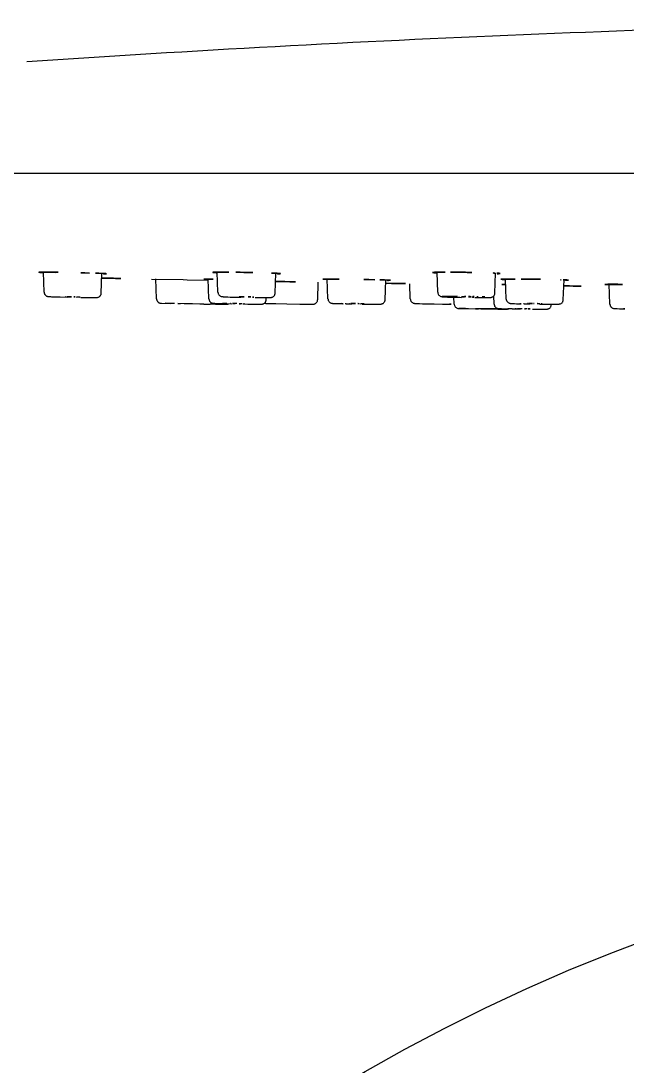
# Model space of a CAD drawing. Extents: x 16296660632 to 16296676033, y -37409619871 to -37409617369.
# Drawn here: x 16296675478.5 to 16296675518.9, y -37409617539.1 to -37409617469.5 of the extents above; entities that cross this region are included whole.
import ezdxf

# ---------------------------------------------------------------- set-up
doc = ezdxf.new("R2010")
doc.units = 0
doc.header["$LTSCALE"] = 10
doc.header["$MEASUREMENT"] = 0
doc.layers.get('0').update_dxf_attribs({"linetype": 'CONTINUOUS'})

msp = doc.modelspace()

# ---------------------------------------------------------------- linework, layer by layer
at = {"color": 7, "linetype": 'Continuous'}
for p, q in [((16296675677.86886, -37409617479.627632), (16296675449.416691, -37409617479.627632)), ((16296675480.003799, -37409617487.539703), (16296675479.95715, -37409617486.203796)), ((16296675483.81706, -37409617487.608467), (16296675483.8631, -37409617486.290062)), ((16296675487.162109, -37409617486.664932), (16296675489.27276, -37409617486.70359)), ((16296675487.506821, -37409617487.989159), (16296675487.46022, -37409617486.654533)), ((16296675489.27276, -37409617486.70359), (16296675489.555969, -37409617486.709137)), ((16296675489.555969, -37409617486.709137), (16296675490.957319, -37409617486.737396)), ((16296675491.000271, -37409617487.990288), (16296675490.953699, -37409617486.656616)), ((16296675491.600821, -37409617487.544662), (16296675491.554239, -37409617486.210716)), ((16296675495.414089, -37409617487.603508), (16296675495.46035, -37409617486.278717)), ((16296675498.93833, -37409617487.99366), (16296675498.8918, -37409617486.661308)), ((16296675502.751591, -37409617488.046707), (16296675502.79756, -37409617486.730293)), ((16296675506.26309, -37409617487.550522), (16296675506.2166, -37409617486.219398)), ((16296675510.076349, -37409617487.597656), (16296675510.12282, -37409617486.266998)), ((16296675510.82221, -37409617487.998894), (16296675510.775749, -37409617486.668404)), ((16296675514.635469, -37409617488.041489), (16296675514.68162, -37409617486.719971)), ((16296675498.251909, -37409617488.048431), (16296675498.293221, -37409617486.86541)), ((16296675504.428379, -37409617487.996147), (16296675504.392759, -37409617486.975929)), ((16296675517.745199, -37409617488.341881), (16296675517.69879, -37409617487.012939)), ((16296675480.295879, -37409617487.831123), (16296675480.308599, -37409617487.832314)), ((16296675480.307529, -37409617487.832191), (16296675480.32132, -37409617487.833344)), ((16296675480.320101, -37409617487.833214), (16296675480.33497, -37409617487.83432)), ((16296675480.33363, -37409617487.834213), (16296675480.34853, -37409617487.835213)), ((16296675480.33497, -37409617487.83432), (16296675480.36487, -37409617487.836227)), ((16296675480.349501, -37409617487.835289), (16296675480.38208, -37409617487.837227)), ((16296675480.38208, -37409617487.837227), (16296675480.42382, -37409617487.839447)), ((16296675480.42382, -37409617487.839447), (16296675480.49873, -37409617487.842949)), ((16296675480.49873, -37409617487.842949), (16296675480.590469, -37409617487.846741)), ((16296675480.590469, -37409617487.846741), (16296675480.763889, -37409617487.853043)), ((16296675480.763889, -37409617487.853043), (16296675481.082701, -37409617487.863007)), ((16296675481.082701, -37409617487.863007), (16296675481.57357, -37409617487.876007)), ((16296675481.416969, -37409617487.852707), (16296675481.41453, -37409617487.853287)), ((16296675482.23267, -37409617487.866249), (16296675482.197559, -37409617487.86515)), ((16296675482.364639, -37409617487.8713), (16296675482.23267, -37409617487.866249)), ((16296675482.40481, -37409617487.87532), (16296675482.40731, -37409617487.874741)), ((16296675482.46464, -37409617487.894417), (16296675482.64501, -37409617487.897324)), ((16296675482.64501, -37409617487.897324), (16296675482.959721, -37409617487.901466)), ((16296675482.959721, -37409617487.901466), (16296675483.1681, -37409617487.903229)), ((16296675483.1681, -37409617487.903229), (16296675483.29891, -37409617487.903641)), ((16296675483.29891, -37409617487.903641), (16296675483.376841, -37409617487.903427)), ((16296675483.376841, -37409617487.903427), (16296675483.41971, -37409617487.903053)), ((16296675483.41971, -37409617487.903053), (16296675483.45586, -37409617487.902489)), ((16296675492.03714, -37409617487.84758), (16296675492.093531, -37409617487.850456)), ((16296675492.093531, -37409617487.850456), (16296675492.158951, -37409617487.853462)), ((16296675492.158951, -37409617487.853462), (16296675492.266251, -37409617487.857841)), ((16296675492.266251, -37409617487.857841), (16296675492.420469, -37409617487.863373)), ((16296675492.420469, -37409617487.863373), (16296675492.722521, -37409617487.872551)), ((16296675492.722521, -37409617487.872551), (16296675493.13011, -37409617487.882736)), ((16296675493.01136, -37409617487.854767), (16296675493.02228, -37409617487.856743)), ((16296675494.00437, -37409617487.873268), (16296675493.993601, -37409617487.8713)), ((16296675494.08633, -37409617487.899353), (16296675494.226471, -37409617487.900917)), ((16296675494.226471, -37409617487.900917), (16296675494.479771, -37409617487.902977)), ((16296675494.479771, -37409617487.902977), (16296675494.69162, -37409617487.903671)), ((16296675494.69162, -37409617487.903671), (16296675494.82184, -37409617487.903358)), ((16296675494.81353, -37409617488.050079), (16296675494.818661, -37409617487.903374)), ((16296675494.82184, -37409617487.903358), (16296675494.89522, -37409617487.902802)), ((16296675494.89522, -37409617487.902802), (16296675494.9582, -37409617487.901993)), ((16296675494.9582, -37409617487.901993), (16296675495.01129, -37409617487.90094)), ((16296675495.40976, -37409617487.64418), (16296675495.4139, -37409617487.60392)), ((16296675506.768681, -37409617487.859283), (16296675506.8367, -37409617487.862442)), ((16296675506.8367, -37409617487.862442), (16296675506.911501, -37409617487.865547)), ((16296675506.911501, -37409617487.865547), (16296675507.0285, -37409617487.869873)), ((16296675507.0285, -37409617487.869873), (16296675507.254709, -37409617487.876953)), ((16296675507.254709, -37409617487.876953), (16296675507.49869, -37409617487.883293)), ((16296675507.36035, -37409617488.337807), (16296675507.34339, -37409617487.852074)), ((16296675507.49869, -37409617487.883293), (16296675507.83827, -37409617487.890518)), ((16296675508.7372, -37409617487.902237), (16296675509.079439, -37409617487.903671)), ((16296675509.079439, -37409617487.903671), (16296675509.254499, -37409617487.903427)), ((16296675509.254499, -37409617487.903427), (16296675509.404301, -37409617487.902443)), ((16296675509.404301, -37409617487.902443), (16296675509.490061, -37409617487.901421)), ((16296675509.490061, -37409617487.901421), (16296675509.56473, -37409617487.900131)), ((16296675509.56473, -37409617487.900131), (16296675509.62867, -37409617487.898613)), ((16296675510.021681, -37409617488.338654), (16296675510.00231, -37409617487.783928)), ((16296675487.80341, -37409617488.278313), (16296675487.80928, -37409617488.278503)), ((16296675487.80928, -37409617488.278503), (16296675487.834749, -37409617488.279198)), ((16296675487.834749, -37409617488.279198), (16296675488.41337, -37409617488.291687)), ((16296675488.4132, -37409617488.291687), (16296675488.090509, -37409617488.284943)), ((16296675488.65572, -37409617488.296654), (16296675488.4132, -37409617488.291687)), ((16296675488.707279, -37409617488.297691), (16296675488.65572, -37409617488.296654)), ((16296675488.922729, -37409617488.300346), (16296675488.917431, -37409617488.300339)), ((16296675488.917431, -37409617488.300339), (16296675489.097651, -37409617488.304337)), ((16296675489.344179, -37409617488.308113), (16296675488.922729, -37409617488.300346)), ((16296675489.47126, -37409617488.3106), (16296675489.344179, -37409617488.308113)), ((16296675489.706091, -37409617488.315323), (16296675489.47126, -37409617488.3106)), ((16296675490.653919, -37409617488.335358), (16296675489.552999, -37409617488.314484)), ((16296675489.730619, -37409617488.315819), (16296675489.706091, -37409617488.315323)), ((16296675489.817129, -37409617488.317627), (16296675489.730619, -37409617488.315819)), ((16296675489.910419, -37409617488.319817), (16296675489.817129, -37409617488.317627)), ((16296675489.90506, -37409617488.319809), (16296675489.910419, -37409617488.319817)), ((16296675490.401899, -37409617488.327599), (16296675491.01413, -37409617488.341171)), ((16296675490.931549, -37409617488.340179), (16296675490.99884, -37409617488.341141)), ((16296675490.99884, -37409617488.341141), (16296675491.010429, -37409617488.34124)), ((16296675491.010429, -37409617488.34124), (16296675491.01659, -37409617488.341263)), ((16296675491.11529, -37409617488.325592), (16296675491.28475, -37409617488.328613)), ((16296675491.28475, -37409617488.328613), (16296675491.435381, -37409617488.331207)), ((16296675491.34889, -37409617488.283211), (16296675491.37904, -37409617488.284363)), ((16296675491.37904, -37409617488.284363), (16296675491.436359, -37409617488.286293)), ((16296675491.435381, -37409617488.331207), (16296675491.53071, -37409617488.332809)), ((16296675491.436359, -37409617488.286293), (16296675491.565611, -37409617488.290108)), ((16296675491.53071, -37409617488.332809), (16296675491.576719, -37409617488.333557)), ((16296675491.565611, -37409617488.290108), (16296675491.90732, -37409617488.298737)), ((16296675491.577061, -37409617488.333572), (16296675491.733509, -37409617488.336067)), ((16296675491.733509, -37409617488.336067), (16296675492.05735, -37409617488.340538)), ((16296675492.151661, -37409617488.304268), (16296675491.90823, -37409617488.298752)), ((16296675492.05735, -37409617488.340538), (16296675492.132931, -37409617488.341187)), ((16296675492.132931, -37409617488.341187), (16296675492.163271, -37409617488.341278)), ((16296675492.2034, -37409617488.305389), (16296675492.151661, -37409617488.304268)), ((16296675492.163271, -37409617488.341278), (16296675492.178631, -37409617488.341209)), ((16296675492.202669, -37409617488.305382), (16296675492.51512, -37409617488.311897)), ((16296675492.41238, -37409617488.300591), (16296675492.410851, -37409617488.300797)), ((16296675492.868429, -37409617488.306343), (16296675492.753929, -37409617488.304337)), ((16296675493.19932, -37409617488.313103), (16296675493.09741, -37409617488.310837)), ((16296675493.28557, -37409617488.326317), (16296675493.59346, -37409617488.331413)), ((16296675493.402309, -37409617488.319572), (16296675493.40387, -37409617488.319366)), ((16296675493.59346, -37409617488.331413), (16296675494.04286, -37409617488.33786)), ((16296675494.04286, -37409617488.33786), (16296675494.316401, -37409617488.340752)), ((16296675494.316401, -37409617488.340752), (16296675494.40728, -37409617488.341248)), ((16296675494.40728, -37409617488.341248), (16296675494.456539, -37409617488.34124)), ((16296675494.456539, -37409617488.34124), (16296675494.48147, -37409617488.341057)), ((16296675494.798071, -37409617488.286118), (16296675494.83621, -37409617488.287712)), ((16296675494.83621, -37409617488.287712), (16296675494.90905, -37409617488.290359)), ((16296675494.90905, -37409617488.290359), (16296675495.07482, -37409617488.295448)), ((16296675495.07482, -37409617488.295448), (16296675495.45595, -37409617488.305153)), ((16296675495.45595, -37409617488.305153), (16296675496.198771, -37409617488.320534)), ((16296675496.198771, -37409617488.320534), (16296675497.05331, -37409617488.334396)), ((16296675497.052151, -37409617488.334373), (16296675497.15226, -37409617488.335701)), ((16296675497.15226, -37409617488.335701), (16296675497.341631, -37409617488.337982)), ((16296675497.343121, -37409617488.338013), (16296675497.64817, -37409617488.340736)), ((16296675497.64817, -37409617488.340736), (16296675497.789579, -37409617488.341293)), ((16296675497.789579, -37409617488.341293), (16296675497.853041, -37409617488.341179)), ((16296675497.853041, -37409617488.341179), (16296675497.886841, -37409617488.340927)), ((16296675497.886841, -37409617488.340927), (16296675497.91453, -37409617488.340553)), ((16296675499.33024, -37409617488.290512), (16296675499.37207, -37409617488.292259)), ((16296675499.37207, -37409617488.292259), (16296675499.448311, -37409617488.295059)), ((16296675499.448311, -37409617488.295059), (16296675499.575199, -37409617488.299118)), ((16296675499.575199, -37409617488.299118), (16296675499.847321, -37409617488.306503)), ((16296675500.14502, -37409617488.313377), (16296675500.09317, -37409617488.312241)), ((16296675500.143641, -37409617488.313362), (16296675500.52107, -37409617488.320953)), ((16296675500.353609, -37409617488.301193), (16296675500.34901, -37409617488.301842)), ((16296675500.34901, -37409617488.301842), (16296675500.35261, -37409617488.302528)), ((16296675500.35261, -37409617488.302528), (16296675500.383829, -37409617488.304337)), ((16296675501.174829, -37409617488.311638), (16296675501.138611, -37409617488.31073)), ((16296675501.30711, -37409617488.315819), (16296675501.174829, -37409617488.311638)), ((16296675501.338181, -37409617488.317642), (16296675501.30711, -37409617488.315819)), ((16296675501.337061, -37409617488.31897), (16296675501.341721, -37409617488.318321)), ((16296675501.341721, -37409617488.318321), (16296675501.338181, -37409617488.317642)), ((16296675501.78627, -37409617488.339043), (16296675502.074341, -37409617488.341003)), ((16296675502.074341, -37409617488.341003), (16296675502.22105, -37409617488.341293)), ((16296675502.22105, -37409617488.341293), (16296675502.30699, -37409617488.341003)), ((16296675502.30699, -37409617488.341003), (16296675502.353161, -37409617488.340584)), ((16296675502.353161, -37409617488.340584), (16296675502.39101, -37409617488.339996)), ((16296675504.825411, -37409617488.294083), (16296675504.868839, -37409617488.295998)), ((16296675504.868839, -37409617488.295998), (16296675504.94758, -37409617488.299026)), ((16296675504.94758, -37409617488.299026), (16296675505.042419, -37409617488.302223)), ((16296675505.042419, -37409617488.302223), (16296675505.23699, -37409617488.307854)), ((16296675505.23699, -37409617488.307854), (16296675505.530781, -37409617488.31501)), ((16296675505.530781, -37409617488.31501), (16296675506.018801, -37409617488.324699)), ((16296675506.018801, -37409617488.324699), (16296675506.584961, -37409617488.333397)), ((16296675506.584961, -37409617488.333397), (16296675507.04517, -37409617488.338539)), ((16296675507.682831, -37409617488.627296), (16296675507.655991, -37409617488.626907)), ((16296675507.68265, -37409617488.627289), (16296675508.31768, -37409617488.636421)), ((16296675507.765011, -37409617488.628479), (16296675507.682831, -37409617488.627296)), ((16296675507.893391, -37409617488.630318), (16296675507.765011, -37409617488.628479)), ((16296675508.31768, -37409617488.636421), (16296675509.13195, -37409617488.648117)), ((16296675508.770809, -37409617488.643242), (16296675508.79413, -37409617488.643578)), ((16296675508.78068, -37409617488.643379), (16296675508.770809, -37409617488.643242)), ((16296675508.79355, -37409617488.64357), (16296675508.78068, -37409617488.643379)), ((16296675508.81978, -37409617488.643944), (16296675508.79355, -37409617488.64357)), ((16296675508.79413, -37409617488.643578), (16296675508.819599, -37409617488.643944)), ((16296675508.819599, -37409617488.643944), (16296675508.89006, -37409617488.644943)), ((16296675508.97616, -37409617488.646187), (16296675508.81978, -37409617488.643944)), ((16296675508.89006, -37409617488.644943), (16296675508.975639, -37409617488.646156)), ((16296675509.14135, -37409617488.648567), (16296675508.97616, -37409617488.646187)), ((16296675509.13195, -37409617488.648117), (16296675509.42263, -37409617488.652298)), ((16296675509.249371, -37409617488.650124), (16296675509.14135, -37409617488.648567)), ((16296675509.367241, -37409617488.65181), (16296675509.249371, -37409617488.650124)), ((16296675509.466471, -37409617488.653236), (16296675509.367241, -37409617488.65181)), ((16296675509.42263, -37409617488.652298), (16296675509.70191, -37409617488.656311)), ((16296675509.559311, -37409617488.654572), (16296675509.466471, -37409617488.653236)), ((16296675509.54697, -37409617488.654404), (16296675509.74942, -37409617488.657303)), ((16296675509.655701, -37409617488.655968), (16296675509.559311, -37409617488.654587)), ((16296675509.72353, -37409617488.656929), (16296675509.655701, -37409617488.655968)), ((16296675509.70191, -37409617488.656311), (16296675509.765051, -37409617488.657219)), ((16296675509.7493, -37409617488.657303), (16296675509.72353, -37409617488.656929)), ((16296675509.763821, -37409617488.657509), (16296675509.7493, -37409617488.657303)), ((16296675509.74942, -37409617488.657303), (16296675509.76053, -37409617488.657463)), ((16296675509.76053, -37409617488.657463), (16296675509.763821, -37409617488.657509)), ((16296675509.765051, -37409617488.657219), (16296675509.97522, -37409617488.66024)), ((16296675509.97522, -37409617488.66024), (16296675510.0261, -37409617488.660973)), ((16296675510.0261, -37409617488.660973), (16296675510.26549, -37409617488.664413)), ((16296675510.26549, -37409617488.664413), (16296675510.842739, -37409617488.672707)), ((16296675510.357269, -37409617488.630211), (16296675510.395901, -37409617488.63134)), ((16296675510.395901, -37409617488.63134), (16296675510.51185, -37409617488.634109)), ((16296675510.51185, -37409617488.634109), (16296675510.92285, -37409617488.641899)), ((16296675510.62425, -37409617488.669571), (16296675510.57189, -37409617488.668823)), ((16296675510.761881, -37409617488.671547), (16296675510.62425, -37409617488.669571)), ((16296675510.84326, -37409617488.672707), (16296675510.761881, -37409617488.671547)), ((16296675510.842739, -37409617488.672707), (16296675510.86931, -37409617488.673088)), ((16296675511.163811, -37409617488.645897), (16296675510.923429, -37409617488.641907)), ((16296675511.21493, -37409617488.646713), (16296675511.163811, -37409617488.645897)), ((16296675511.21438, -37409617488.646713), (16296675511.58923, -37409617488.652397)), ((16296675511.241631, -37409617488.298737), (16296675511.294069, -37409617488.301003)), ((16296675511.294069, -37409617488.301003), (16296675511.38905, -37409617488.30455)), ((16296675511.38905, -37409617488.30455), (16296675511.503349, -37409617488.30822)), ((16296675511.43376, -37409617488.643433), (16296675511.432131, -37409617488.643593)), ((16296675511.503349, -37409617488.30822), (16296675511.72978, -37409617488.314377)), ((16296675511.89352, -37409617488.647697), (16296675511.77844, -37409617488.646217)), ((16296675512.0278, -37409617488.321022), (16296675511.97604, -37409617488.319946)), ((16296675512.02586, -37409617488.321007), (16296675512.403641, -37409617488.327911)), ((16296675512.22467, -37409617488.652649), (16296675512.122971, -37409617488.651001)), ((16296675512.232651, -37409617488.303383), (16296675512.236601, -37409617488.304337)), ((16296675512.235571, -37409617488.302689), (16296675512.232731, -37409617488.303413)), ((16296675512.41687, -37409617488.657448), (16296675512.42514, -37409617488.657173)), ((16296675512.586559, -37409617488.665558), (16296675512.949949, -37409617488.66951)), ((16296675512.949949, -37409617488.66951), (16296675513.344549, -37409617488.672768)), ((16296675513.096291, -37409617488.337082), (16296675513.47389, -37409617488.340134)), ((16296675513.22567, -37409617488.316803), (16296675513.22179, -37409617488.315819)), ((16296675513.222691, -37409617488.317482), (16296675513.22559, -37409617488.316757)), ((16296675513.344549, -37409617488.672768), (16296675513.44968, -37409617488.673111)), ((16296675513.44968, -37409617488.673111), (16296675513.492029, -37409617488.673027)), ((16296675513.47389, -37409617488.340134), (16296675513.78829, -37409617488.341248)), ((16296675513.492029, -37409617488.673027), (16296675513.51293, -37409617488.672852)), ((16296675513.78829, -37409617488.341248), (16296675513.989941, -37409617488.340927)), ((16296675513.83494, -37409617488.382347), (16296675513.83638, -37409617488.341263)), ((16296675513.989941, -37409617488.340927), (16296675514.11092, -37409617488.340073)), ((16296675514.11092, -37409617488.340073), (16296675514.177179, -37409617488.339203)), ((16296675514.177179, -37409617488.339203), (16296675514.232269, -37409617488.338127)), ((16296675518.111231, -37409617488.6362), (16296675518.152519, -37409617488.637642)), ((16296675518.152519, -37409617488.637642), (16296675518.232, -37409617488.639977)), ((16296675518.232, -37409617488.639977), (16296675518.371161, -37409617488.643402)), ((16296675518.371161, -37409617488.643402), (16296675518.647039, -37409617488.648987))]:
    msp.add_line(p, q, dxfattribs=at)
for points in [[(16296675480.003941, -37409617487.539284), (16296675480.006491, -37409617487.56916), (16296675480.011869, -37409617487.598091), (16296675480.020269, -37409617487.627052), (16296675480.03194, -37409617487.655792), (16296675480.047001, -37409617487.683929), (16296675480.06543, -37409617487.711037), (16296675480.087219, -37409617487.736588), (16296675480.112459, -37409617487.760048), (16296675480.140711, -37409617487.780777), (16296675480.172529, -37409617487.798843), (16296675480.203979, -37409617487.812149), (16296675480.231831, -37409617487.820633), (16296675480.25515, -37409617487.825684), (16296675480.271179, -37409617487.828239), (16296675480.28393, -37409617487.829857), (16296675480.296841, -37409617487.831261)], [(16296675480.004009, -37409617487.53936), (16296675480.00437, -37409617487.546967), (16296675480.007589, -37409617487.576218), (16296675480.0138, -37409617487.605667), (16296675480.02317, -37409617487.635033), (16296675480.03594, -37409617487.664001), (16296675480.052179, -37409617487.69223), (16296675480.07188, -37409617487.719269), (16296675480.09515, -37409617487.744621), (16296675480.122339, -37409617487.767937), (16296675480.152399, -37409617487.788063), (16296675480.185659, -37409617487.804993), (16296675480.21703, -37409617487.816544), (16296675480.241159, -37409617487.822922), (16296675480.26022, -37409617487.82663), (16296675480.273991, -37409617487.828682), (16296675480.285311, -37409617487.830063)], [(16296675483.45586, -37409617487.902489), (16296675483.471649, -37409617487.902138), (16296675483.486111, -37409617487.901733), (16296675483.49931, -37409617487.901253), (16296675483.511841, -37409617487.900658), (16296675483.523689, -37409617487.899933), (16296675483.53717, -37409617487.898819), (16296675483.554541, -37409617487.896767), (16296675483.576759, -37409617487.892891), (16296675483.60737, -37409617487.884819), (16296675483.64135, -37409617487.87162), (16296675483.673981, -37409617487.854156), (16296675483.70491, -37409617487.83239), (16296675483.73238, -37409617487.807373), (16296675483.756229, -37409617487.779442), (16296675483.776211, -37409617487.749443), (16296675483.79217, -37409617487.718071), (16296675483.803961, -37409617487.686081), (16296675483.81188, -37409617487.65377), (16296675483.81616, -37409617487.621452), (16296675483.81687, -37409617487.608833)], [(16296675487.50824, -37409617487.988632), (16296675487.511391, -37409617488.022774), (16296675487.51837, -37409617488.056236), (16296675487.52882, -37409617488.087997), (16296675487.5425, -37409617488.117813), (16296675487.558809, -37409617488.145149), (16296675487.577009, -37409617488.169617), (16296675487.596821, -37409617488.191353), (16296675487.618071, -37409617488.210442), (16296675487.6404, -37409617488.226997), (16296675487.663679, -37409617488.241203), (16296675487.68733, -37409617488.252907), (16296675487.711201, -37409617488.262207), (16296675487.73414, -37409617488.268997), (16296675487.75598, -37409617488.273666), (16296675487.77404, -37409617488.276291), (16296675487.78504, -37409617488.277351), (16296675487.79191, -37409617488.277809), (16296675487.79586, -37409617488.278023), (16296675487.798241, -37409617488.278122), (16296675487.80341, -37409617488.278313)], [(16296675491.001711, -37409617487.990128), (16296675491.00222, -37409617488.000137), (16296675491.005341, -37409617488.027367), (16296675491.010969, -37409617488.054466), (16296675491.019211, -37409617488.081337), (16296675491.030319, -37409617488.10804), (16296675491.04434, -37409617488.134163), (16296675491.06115, -37409617488.159248), (16296675491.08099, -37409617488.183212), (16296675491.10417, -37409617488.205772), (16296675491.130699, -37409617488.226372), (16296675491.161381, -37409617488.245033), (16296675491.193159, -37409617488.259598), (16296675491.224291, -37409617488.269753), (16296675491.25078, -37409617488.275589), (16296675491.26734, -37409617488.278053), (16296675491.27894, -37409617488.279297), (16296675491.288179, -37409617488.280083), (16296675491.29623, -37409617488.28064), (16296675491.30492, -37409617488.281174), (16296675491.314211, -37409617488.281662), (16296675491.324551, -37409617488.282173), (16296675491.34889, -37409617488.283211)], [(16296675491.60096, -37409617487.544197), (16296675491.60166, -37409617487.556671), (16296675491.60581, -37409617487.588387), (16296675491.613529, -37409617487.620331), (16296675491.625071, -37409617487.652077), (16296675491.64072, -37409617487.683296), (16296675491.660419, -37409617487.713333), (16296675491.684139, -37409617487.741493), (16296675491.71174, -37409617487.76693), (16296675491.743679, -37409617487.789612), (16296675491.776711, -37409617487.807381), (16296675491.80835, -37409617487.819893), (16296675491.83613, -37409617487.827751), (16296675491.8564, -37409617487.831947), (16296675491.87294, -37409617487.834587), (16296675491.887621, -37409617487.836502), (16296675491.901581, -37409617487.838043), (16296675491.916389, -37409617487.839447), (16296675491.932171, -37409617487.840797), (16296675491.94949, -37409617487.842133), (16296675491.96847, -37409617487.84346), (16296675491.98934, -37409617487.84481), (16296675492.03714, -37409617487.84758)], [(16296675494.48147, -37409617488.341057), (16296675494.492029, -37409617488.340919), (16296675494.50148, -37409617488.340736), (16296675494.51063, -37409617488.340477), (16296675494.519421, -37409617488.340134), (16296675494.530951, -37409617488.339417), (16296675494.549049, -37409617488.33757), (16296675494.572941, -37409617488.333527), (16296675494.60458, -37409617488.325073), (16296675494.638439, -37409617488.311623), (16296675494.668631, -37409617488.295303), (16296675494.696289, -37409617488.276123), (16296675494.720751, -37409617488.254799), (16296675494.742149, -37409617488.231567), (16296675494.76063, -37409617488.206787), (16296675494.77622, -37409617488.180847), (16296675494.788919, -37409617488.154007), (16296675494.798691, -37409617488.126572), (16296675494.805639, -37409617488.098808), (16296675494.8099, -37409617488.070992), (16296675494.811371, -37409617488.050163)], [(16296675495.01129, -37409617487.90094), (16296675495.03434, -37409617487.90033), (16296675495.055309, -37409617487.899643), (16296675495.07431, -37409617487.898888), (16296675495.091789, -37409617487.898033), (16296675495.107771, -37409617487.897034), (16296675495.12385, -37409617487.895752), (16296675495.140631, -37409617487.893951), (16296675495.161909, -37409617487.890747), (16296675495.193911, -37409617487.883377), (16296675495.231421, -37409617487.870033), (16296675495.271151, -37409617487.849312), (16296675495.309151, -37409617487.821632), (16296675495.340521, -37409617487.790413), (16296675495.366301, -37409617487.75592), (16296675495.38641, -37409617487.719421), (16296675495.400789, -37409617487.681877), (16296675495.40976, -37409617487.64418)], [(16296675497.91453, -37409617488.340553), (16296675497.92639, -37409617488.340286), (16296675497.93737, -37409617488.339989), (16296675497.94751, -37409617488.339607), (16296675497.95812, -37409617488.339073), (16296675497.9697, -37409617488.338257), (16296675497.98542, -37409617488.336601), (16296675498.010611, -37409617488.332382), (16296675498.04077, -37409617488.324463), (16296675498.072901, -37409617488.312088), (16296675498.105089, -37409617488.295128), (16296675498.13402, -37409617488.275269), (16296675498.160151, -37409617488.252449), (16296675498.183109, -37409617488.227074), (16296675498.202749, -37409617488.199738), (16296675498.21896, -37409617488.171066), (16296675498.23164, -37409617488.141548), (16296675498.240829, -37409617488.111641), (16296675498.24679, -37409617488.081596), (16296675498.249649, -37409617488.05172), (16296675498.249769, -37409617488.048729)], [(16296675498.93977, -37409617487.9935), (16296675498.94125, -37409617488.014603), (16296675498.945471, -37409617488.042267), (16296675498.95241, -37409617488.070007), (16296675498.962219, -37409617488.09758), (16296675498.9751, -37409617488.124741), (16296675498.991051, -37409617488.151154), (16296675499.010111, -37409617488.176468), (16296675499.032351, -37409617488.200211), (16296675499.057819, -37409617488.221909), (16296675499.087061, -37409617488.241577), (16296675499.11771, -37409617488.257477), (16296675499.148661, -37409617488.269333), (16296675499.17601, -37409617488.276741), (16296675499.19488, -37409617488.28038), (16296675499.209299, -37409617488.282471), (16296675499.22131, -37409617488.283829), (16296675499.23205, -37409617488.284843), (16296675499.24292, -37409617488.285713), (16296675499.25421, -37409617488.286507), (16296675499.266621, -37409617488.287277), (16296675499.28023, -37409617488.288071), (16296675499.295309, -37409617488.288857), (16296675499.33024, -37409617488.290512)], [(16296675502.515551, -37409617488.329407), (16296675502.547279, -37409617488.320297), (16296675502.581631, -37409617488.305893), (16296675502.61331, -37409617488.287827), (16296675502.642799, -37409617488.265984), (16296675502.66902, -37409617488.240997), (16296675502.69173, -37409617488.213402), (16296675502.71072, -37409617488.183952), (16296675502.72588, -37409617488.153267), (16296675502.73711, -37409617488.121979), (16296675502.744671, -37409617488.090347), (16296675502.74876, -37409617488.058693), (16296675502.74942, -37409617488.046783)], [(16296675504.429779, -37409617487.995796), (16296675504.43224, -37409617488.024971), (16296675504.43751, -37409617488.05381), (16296675504.44578, -37409617488.08268), (16296675504.457291, -37409617488.111343), (16296675504.47217, -37409617488.13942), (16296675504.4904, -37409617488.166489), (16296675504.511959, -37409617488.192032), (16296675504.53694, -37409617488.215523), (16296675504.564939, -37409617488.236313), (16296675504.5965, -37409617488.254494), (16296675504.62789, -37409617488.268021), (16296675504.656151, -37409617488.276787), (16296675504.679991, -37409617488.282043), (16296675504.696449, -37409617488.284683), (16296675504.709499, -37409617488.286308), (16296675504.72146, -37409617488.287537), (16296675504.73296, -37409617488.288551), (16296675504.745291, -37409617488.289513), (16296675504.75848, -37409617488.290413), (16296675504.77298, -37409617488.291313), (16296675504.78887, -37409617488.292221), (16296675504.825411, -37409617488.294083)], [(16296675506.26322, -37409617487.550461), (16296675506.265829, -37409617487.580688), (16296675506.27231, -37409617487.613953), (16296675506.282789, -37409617487.647118), (16296675506.297489, -37409617487.679604), (16296675506.3165, -37409617487.710968), (16296675506.3396, -37409617487.740402), (16296675506.366871, -37409617487.767288), (16296675506.39732, -37409617487.790443), (16296675506.430929, -37409617487.809937), (16296675506.463301, -37409617487.82386), (16296675506.489901, -37409617487.832237), (16296675506.51226, -37409617487.837486), (16296675506.53005, -37409617487.840729), (16296675506.545771, -37409617487.84304), (16296675506.56142, -37409617487.844978), (16296675506.57745, -37409617487.84668), (16296675506.594801, -37409617487.848297), (16296675506.613621, -37409617487.849876), (16296675506.634319, -37409617487.851433), (16296675506.656969, -37409617487.852989), (16296675506.68173, -37409617487.854553), (16296675506.708599, -37409617487.856117), (16296675506.768681, -37409617487.859283)], [(16296675509.62867, -37409617487.898613), (16296675509.656799, -37409617487.897758), (16296675509.68248, -37409617487.896858), (16296675509.70591, -37409617487.895882), (16296675509.72719, -37409617487.894836), (16296675509.746759, -37409617487.893692), (16296675509.764771, -37409617487.892403), (16296675509.78232, -37409617487.890846), (16296675509.799749, -37409617487.888878), (16296675509.820299, -37409617487.885757), (16296675509.84844, -37409617487.879631), (16296675509.882231, -37409617487.868752)], [(16296675509.882231, -37409617487.868752), (16296675509.92223, -37409617487.849876), (16296675509.962061, -37409617487.823242), (16296675509.99531, -37409617487.792648), (16296675510.02301, -37409617487.758163), (16296675510.044809, -37409617487.721329), (16296675510.06068, -37409617487.683189), (16296675510.070829, -37409617487.644699), (16296675510.07576, -37409617487.606529), (16296675510.0762, -37409617487.597717)], [(16296675510.823641, -37409617487.998573), (16296675510.8246, -37409617488.014381), (16296675510.828951, -37409617488.045319), (16296675510.83662, -37409617488.076187), (16296675510.847799, -37409617488.106697), (16296675510.862749, -37409617488.136673), (16296675510.881411, -37409617488.165497), (16296675510.903681, -37409617488.192589), (16296675510.92963, -37409617488.217392), (16296675510.95985, -37409617488.239861), (16296675510.991899, -37409617488.258133), (16296675511.024469, -37409617488.271896), (16296675511.053671, -37409617488.280663), (16296675511.074699, -37409617488.285187), (16296675511.0914, -37409617488.287903), (16296675511.105499, -37409617488.289688), (16296675511.11845, -37409617488.291054), (16296675511.13183, -37409617488.292236), (16296675511.145929, -37409617488.293327), (16296675511.161501, -37409617488.294411), (16296675511.17864, -37409617488.295471), (16296675511.197639, -37409617488.296547), (16296675511.241631, -37409617488.298737)], [(16296675514.573549, -37409617488.211212), (16296675514.59506, -37409617488.178146), (16296675514.61167, -37409617488.143646), (16296675514.623409, -37409617488.108307), (16296675514.6306, -37409617488.072647), (16296675514.633301, -37409617488.041733)], [(16296675490.653061, -37409617488.335327), (16296675490.65657, -37409617488.335403), (16296675490.931549, -37409617488.340179)], [(16296675491.01659, -37409617488.341263), (16296675491.020571, -37409617488.341217), (16296675491.02664, -37409617488.341103), (16296675491.035971, -37409617488.340683), (16296675491.05109, -37409617488.339394), (16296675491.0693, -37409617488.336823), (16296675491.08824, -37409617488.332932), (16296675491.10829, -37409617488.327393), (16296675491.12907, -37409617488.319969), (16296675491.15011, -37409617488.310593), (16296675491.170851, -37409617488.299362), (16296675491.190981, -37409617488.286346), (16296675491.210039, -37409617488.271782), (16296675491.215481, -37409617488.266876)], [(16296675492.178631, -37409617488.341209), (16296675492.185169, -37409617488.341133), (16296675492.192039, -37409617488.340973)], [(16296675492.192039, -37409617488.340973), (16296675492.19943, -37409617488.340714), (16296675492.21068, -37409617488.340027), (16296675492.230459, -37409617488.337883), (16296675492.25614, -37409617488.333138), (16296675492.286819, -37409617488.324333), (16296675492.319771, -37409617488.310623), (16296675492.32445, -37409617488.307983)], [(16296675494.69375, -37409617488.277878), (16296675494.706751, -37409617488.279861), (16296675494.720039, -37409617488.281342), (16296675494.73156, -37409617488.282341), (16296675494.74242, -37409617488.283127), (16296675494.75433, -37409617488.283882), (16296675494.7673, -37409617488.284607), (16296675494.798071, -37409617488.286118)], [(16296675501.2129, -37409617488.332314), (16296675501.283991, -37409617488.333313), (16296675501.78627, -37409617488.339043)], [(16296675502.39101, -37409617488.339996), (16296675502.407061, -37409617488.339653), (16296675502.421551, -37409617488.339233), (16296675502.43454, -37409617488.338768), (16296675502.446899, -37409617488.338203), (16296675502.458799, -37409617488.337471), (16296675502.4727, -37409617488.336304), (16296675502.491579, -37409617488.333946), (16296675502.515551, -37409617488.329407)], [(16296675507.36175, -37409617488.337387), (16296675507.364281, -37409617488.367203), (16296675507.371481, -37409617488.403503), (16296675507.383511, -37409617488.43969), (16296675507.4007, -37409617488.475082), (16296675507.42308, -37409617488.508957), (16296675507.450609, -37409617488.540352), (16296675507.483379, -37409617488.568321), (16296675507.520889, -37409617488.591942), (16296675507.56284, -37409617488.610313), (16296675507.608931, -37409617488.622307), (16296675507.656269, -37409617488.626907)], [(16296675510.0231, -37409617488.338531), (16296675510.02413, -37409617488.355057), (16296675510.027969, -37409617488.382912), (16296675510.034451, -37409617488.410583), (16296675510.04369, -37409617488.437927), (16296675510.055901, -37409617488.464897), (16296675510.07114, -37409617488.491203), (16296675510.08934, -37409617488.516411), (16296675510.110889, -37409617488.540459), (16296675510.13645, -37409617488.563171), (16296675510.165529, -37409617488.583519), (16296675510.19882, -37409617488.601318), (16296675510.23196, -37409617488.61409), (16296675510.26141, -37409617488.621834), (16296675510.284929, -37409617488.625832), (16296675510.298309, -37409617488.627312), (16296675510.30702, -37409617488.628014), (16296675510.314699, -37409617488.628487), (16296675510.32172, -37409617488.628853), (16296675510.32938, -37409617488.629204), (16296675510.337669, -37409617488.629532), (16296675510.357269, -37409617488.630211)], [(16296675510.867689, -37409617488.673073), (16296675510.915279, -37409617488.66993), (16296675510.96138, -37409617488.659439), (16296675511.001801, -37409617488.643227)], [(16296675513.51293, -37409617488.672852), (16296675513.521709, -37409617488.672722), (16296675513.52948, -37409617488.672562), (16296675513.5375, -37409617488.672333), (16296675513.54619, -37409617488.671928), (16296675513.55868, -37409617488.671028), (16296675513.57992, -37409617488.668381), (16296675513.60647, -37409617488.662933), (16296675513.63619, -37409617488.653763), (16296675513.667459, -37409617488.640167), (16296675513.69751, -37409617488.622833), (16296675513.72604, -37409617488.601646), (16296675513.7521, -37409617488.57692), (16296675513.774929, -37409617488.549271), (16296675513.794041, -37409617488.519691), (16296675513.8092, -37409617488.489052), (16296675513.82025, -37409617488.458443), (16296675513.82769, -37409617488.427971), (16296675513.83186, -37409617488.397919), (16296675513.832809, -37409617488.382408)], [(16296675514.232269, -37409617488.338127), (16296675514.255859, -37409617488.337517), (16296675514.276939, -37409617488.336853), (16296675514.295851, -37409617488.336121), (16296675514.312691, -37409617488.33532), (16296675514.328449, -37409617488.334373), (16296675514.34334, -37409617488.333229), (16296675514.360069, -37409617488.331512), (16296675514.38192, -37409617488.328278)], [(16296675514.38192, -37409617488.328278), (16296675514.40905, -37409617488.322273), (16296675514.44446, -37409617488.310463), (16296675514.482269, -37409617488.292038), (16296675514.51652, -37409617488.269188), (16296675514.54738, -37409617488.241821), (16296675514.573549, -37409617488.211212)], [(16296675517.746611, -37409617488.341812), (16296675517.747841, -37409617488.360367), (16296675517.751699, -37409617488.387352), (16296675517.758129, -37409617488.414459), (16296675517.767309, -37409617488.441498), (16296675517.779421, -37409617488.468208), (16296675517.7945, -37409617488.494278), (16296675517.812559, -37409617488.519348), (16296675517.83358, -37409617488.542961), (16296675517.857691, -37409617488.564697), (16296675517.884991, -37409617488.584343), (16296675517.91461, -37409617488.601028), (16296675517.947321, -37409617488.614777), (16296675517.977739, -37409617488.623711), (16296675518.000641, -37409617488.628281), (16296675518.01849, -37409617488.630707), (16296675518.03104, -37409617488.63195), (16296675518.041559, -37409617488.632767), (16296675518.052839, -37409617488.633507), (16296675518.06489, -37409617488.634171), (16296675518.078529, -37409617488.634842), (16296675518.111231, -37409617488.6362)]]:
    msp.add_lwpolyline(points, dxfattribs=at)
msp.add_circle((16296675563.642771, -37409617647.935753), 125, dxfattribs=at)
for centre, radius, start, end in [((16296675563.638451, -37409618722.493187), 1253.177083, 90.845988793, 93.879332082), ((16296675563.642771, -37409613704.941101), 3782.5, 268.66980006, 268.73243278), ((16296675478.199579, -37409617657.546638), 171.352058, 88.38196225, 88.89541104), ((16296675480.62534, -37409617570.696007), 84.467574, 87.94044054, 88.36327003), ((16296675563.642771, -37409613704.941101), 3782.5, 268.791241606, 268.84140988), ((16296675493.486401, -37409617531.937187), 45.699893, 87.77836697, 88.08227728), ((16296675497.48089, -37409617688.547783), 201.890408, 88.70236787, 89.24275845), ((16296675499.879539, -37409617580.754837), 94.070809, 88.34281744, 88.67613677), ((16296675508.924101, -37409617511.458733), 25.218488, 87.57110849, 87.73605549), ((16296675513.09973, -37409617531.060532), 44.369621, 88.21227399, 88.35735866), ((16296675513.59012, -37409617515.493942), 28.79531, 87.79030371, 88.22124446), ((16296675563.642771, -37409613704.941101), 3782.5, 268.966893985, 269.019247735), ((16296675563.642771, -37409613704.941101), 3782.5, 269.078157648, 269.130511479), ((16296675508.7271, -37409617665.483353), 178.469896, 89.33914947, 89.56187951), ((16296675563.642771, -37409613704.941101), 3782.5, 269.25816601, 269.304066814), ((16296675481.089451, -37409617525.887161), 38.038213, 88.50275856, 88.88633379), ((16296675481.377199, -37409617514.980743), 27.127997, 88.26705272, 88.50845074), ((16296675493.0236, -37409617513.99176), 26.14057, 88.3147181, 89.30789145), ((16296675507.01799, -37409617565.941254), 78.118606, 89.1777294, 89.38013302), ((16296675507.86334, -37409617508.979019), 21.127314, 88.38403779, 89.50887537), ((16296675507.00296, -37409617567.178627), 79.356073, 88.97902245, 89.17969629), ((16296675507.13117, -37409617560.122803), 72.299071, 88.76216025, 88.98098923), ((16296675507.446381, -37409617545.712479), 57.885312, 88.50690992, 88.7659937), ((16296675507.91081, -37409617528.086319), 40.253029, 87.87985817, 88.51402229), ((16296675492.745131, -37409617479.243759), 9.063745, 268.12688366, 268.48712497), ((16296675491.47566, -37409617564.976433), 76.682735, 88.78818237, 88.95923751), ((16296675492.59783, -37409617514.801247), 26.494974, 88.46144092, 88.69919947), ((16296675493.07177, -37409617497.301071), 8.988386, 88.12382537, 88.48625101), ((16296675502.072969, -37409617398.521896), 89.81216, 268.58125401, 268.73691229), ((16296675500.10364, -37409617533.021446), 44.722757, 88.81747293, 89.13990875), ((16296675500.38446, -37409617519.527008), 31.225392, 88.6161262, 88.82162481), ((16296675507.75749, -37409617408.975258), 79.366448, 269.48450621, 269.69192942), ((16296675563.642771, -37409613704.941101), 3784.1, 269.152699957, 269.169199917), ((16296675563.642771, -37409613704.941101), 3784.1, 269.18395788, 269.200457974), ((16296675511.765221, -37409617476.309097), 12.339376, 268.62890863, 268.89409989), ((16296675513.3521, -37409617422.465927), 65.868398, 268.5910865, 268.80293232), ((16296675510.50485, -37409617592.970421), 104.331969, 89.11138248, 89.23739825), ((16296675511.628811, -37409617524.375763), 35.728082, 88.874752, 89.04438659), ((16296675512.064449, -37409617502.313019), 13.661038, 88.67285916, 88.88436706), ((16296675512.28775, -37409617520.84066), 32.540688, 89.28559937, 89.48450621), ((16296675512.36121, -37409617516.582352), 28.281799, 88.66618453, 89.32680131), ((16296675512.650181, -37409617503.891273), 15.587434, 88.45028632, 88.64235707), ((16296675520.662371, -37409617378.453987), 110.213413, 268.9530094, 269.07815765)]:
    msp.add_arc(centre, radius, start, end, dxfattribs=at)
for points, knots in [([(16296675479.65913, -37409617486.214211), (16296675479.659121, -37409617486.211273), (16296675479.67687, -37409617486.213112), (16296675479.69622, -37409617486.208473), (16296675479.74155, -37409617486.208908), (16296675479.82773, -37409617486.20639), (16296675479.977659, -37409617486.206711), (16296675480.197611, -37409617486.207314), (16296675480.469919, -37409617486.209999), (16296675480.91065, -37409617486.215652), (16296675481.25988, -37409617486.221733), (16296675481.50289, -37409617486.226433)], [0, 0, 0, 0, 0.004775862, 0.018581776, 0.04137827, 0.07304215, 0.16208016, 0.28286268, 0.431920937, 0.604649787, 1, 1, 1, 1]), ([(16296675479.95808, -37409617486.234657), (16296675479.915039, -37409617486.232803), (16296675479.84334, -37409617486.227699), (16296675479.74206, -37409617486.227654), (16296675479.699329, -37409617486.214317), (16296675479.659149, -37409617486.220749), (16296675479.65913, -37409617486.214211)], [0, 0, 0, 0, 0.43095356, 0.744054835, 0.93458044, 1, 1, 1, 1]), ([(16296675483.660919, -37409617486.282997), (16296675483.732531, -37409617486.285652), (16296675483.856609, -37409617486.290802), (16296675484.001419, -37409617486.296806), (16296675484.084749, -37409617486.302887), (16296675484.128441, -37409617486.304413), (16296675484.147181, -37409617486.309723), (16296675484.164169, -37409617486.308731), (16296675484.164129, -37409617486.311577)], [0, 0, 0, 0, 0.426237516, 0.741570473, 0.853664593, 0.934252567, 0.983031388, 1, 1, 1, 1]), ([(16296675484.164129, -37409617486.311577), (16296675484.164049, -37409617486.318352), (16296675484.122101, -37409617486.309761), (16296675484.077681, -37409617486.321716), (16296675483.97204, -37409617486.317093), (16296675483.897341, -37409617486.31913), (16296675483.852489, -37409617486.319107)], [0, 0, 0, 0, 0.065028175, 0.255425447, 0.568727838, 1, 1, 1, 1]), ([(16296675490.655519, -37409617486.667023), (16296675490.65521, -37409617486.661957), (16296675490.68848, -37409617486.671181), (16296675490.72139, -37409617486.66111), (16296675490.80344, -37409617486.666496), (16296675490.903971, -37409617486.664703), (16296675491.03591, -37409617486.666687), (16296675491.258659, -37409617486.668671), (16296675491.438379, -37409617486.671242), (16296675491.56555, -37409617486.673042)], [0, 0, 0, 0, 0.016718937, 0.066882167, 0.149691611, 0.263952257, 0.408342587, 0.58076609, 1, 1, 1, 1]), ([(16296675491.55098, -37409617486.245201), (16296675491.50844, -37409617486.243156), (16296675491.437559, -37409617486.23806), (16296675491.33769, -37409617486.236168), (16296675491.295309, -37409617486.223953), (16296675491.25598, -37409617486.227577), (16296675491.25609, -37409617486.221123)], [0, 0, 0, 0, 0.43119315, 0.744139702, 0.93453523, 1, 1, 1, 1]), ([(16296675491.25609, -37409617486.221123), (16296675491.25613, -37409617486.218643), (16296675491.26992, -37409617486.218147), (16296675491.28639, -37409617486.214684), (16296675491.32291, -37409617486.213387), (16296675491.393459, -37409617486.210167), (16296675491.516109, -37409617486.208229), (16296675491.697269, -37409617486.20665), (16296675491.92326, -37409617486.206581), (16296675492.295799, -37409617486.208221), (16296675492.592541, -37409617486.211349), (16296675492.80036, -37409617486.214058)], [0, 0, 0, 0, 0.004815925, 0.018216654, 0.040385953, 0.071242511, 0.158041558, 0.276546451, 0.423916155, 0.596465545, 1, 1, 1, 1]), ([(16296675492.80036, -37409617486.214058), (16296675492.99395, -37409617486.216583), (16296675493.732491, -37409617486.228157), (16296675494.47098, -37409617486.244614), (16296675495.015699, -37409617486.262901)], [0, 0, 0, 0, 0.26211757, 1, 1, 1, 1]), ([(16296675495.25798, -37409617486.271652), (16296675495.329531, -37409617486.274452), (16296675495.453609, -37409617486.279892), (16296675495.59824, -37409617486.286926), (16296675495.68177, -37409617486.293533), (16296675495.72517, -37409617486.296211), (16296675495.74448, -37409617486.301178), (16296675495.761, -37409617486.30175), (16296675495.76099, -37409617486.304688)], [0, 0, 0, 0, 0.425625197, 0.740860652, 0.853085734, 0.933704083, 0.982550384, 1, 1, 1, 1]), ([(16296675495.76099, -37409617486.304688), (16296675495.76096, -37409617486.311142), (16296675495.721689, -37409617486.306038), (16296675495.67931, -37409617486.316658), (16296675495.57992, -37409617486.31488), (16296675495.509399, -37409617486.317337), (16296675495.4671, -37409617486.317802)], [0, 0, 0, 0, 0.06577277, 0.256427466, 0.569187714, 1, 1, 1, 1]), ([(16296675498.59341, -37409617486.671753), (16296675498.59329, -37409617486.669373), (16296675498.60807, -37409617486.671043), (16296675498.623619, -37409617486.667107), (16296675498.660971, -37409617486.667503), (16296675498.73173, -37409617486.665192), (16296675498.855579, -37409617486.665031), (16296675499.038019, -37409617486.664719), (16296675499.265779, -37409617486.665894), (16296675499.640921, -37409617486.668762), (16296675499.93973, -37409617486.672249), (16296675500.148939, -37409617486.675003)], [0, 0, 0, 0, 0.004576177, 0.017981576, 0.04015616, 0.070961985, 0.157835312, 0.276470488, 0.423893145, 0.596579592, 1, 1, 1, 1]), ([(16296675502.59997, -37409617486.723381), (16296675502.67091, -37409617486.725487), (16296675502.7938, -37409617486.729691), (16296675502.937281, -37409617486.734268), (16296675503.01976, -37409617486.73954), (16296675503.06312, -37409617486.740227), (16296675503.081461, -37409617486.745552), (16296675503.098419, -37409617486.743767), (16296675503.098391, -37409617486.746552)], [0, 0, 0, 0, 0.426491065, 0.741932141, 0.854043377, 0.934578429, 0.98325182, 1, 1, 1, 1]), ([(16296675503.098391, -37409617486.746552), (16296675503.09833, -37409617486.752983), (16296675503.05822, -37409617486.743927), (16296675503.01605, -37409617486.755836), (16296675502.915239, -37409617486.751106), (16296675502.84404, -37409617486.753319), (16296675502.80126, -37409617486.753403)], [0, 0, 0, 0, 0.064798185, 0.255172454, 0.568358409, 1, 1, 1, 1]), ([(16296675506.211269, -37409617486.256592), (16296675506.169041, -37409617486.254463), (16296675506.09841, -37409617486.249382), (16296675505.9995, -37409617486.246262), (16296675505.95652, -37409617486.23468), (16296675505.918011, -37409617486.236389), (16296675505.918039, -37409617486.229851)], [0, 0, 0, 0, 0.429967453, 0.743342607, 0.933497067, 1, 1, 1, 1]), ([(16296675505.918039, -37409617486.229851), (16296675505.91807, -37409617486.222633), (16296675505.961121, -37409617486.22644), (16296675506.0084, -37409617486.214943), (16296675506.11764, -37409617486.215088), (16296675506.25317, -37409617486.210152), (16296675506.428749, -37409617486.208473), (16296675506.72122, -37409617486.206207), (16296675506.956091, -37409617486.206596), (16296675507.1215, -37409617486.20726)], [0, 0, 0, 0, 0.017961192, 0.069504575, 0.153994494, 0.270170743, 0.415725003, 0.588074737, 1, 1, 1, 1]), ([(16296675507.1215, -37409617486.20726), (16296675507.36573, -37409617486.208252), (16296675508.29879, -37409617486.216797), (16296675509.23196, -37409617486.232681), (16296675509.920309, -37409617486.259933)], [0, 0, 0, 0, 0.261735568, 1, 1, 1, 1]), ([(16296675509.992849, -37409617486.262901), (16296675510.01169, -37409617486.263702), (16296675510.07975, -37409617486.266678), (16296675510.147791, -37409617486.270012), (16296675510.196989, -37409617486.272781)], [0, 0, 0, 0, 0.276763074, 1, 1, 1, 1]), ([(16296675510.42304, -37409617486.295959), (16296675510.422951, -37409617486.302544), (16296675510.384109, -37409617486.299637), (16296675510.3409, -37409617486.30999), (16296675510.2416, -37409617486.310226), (16296675510.17074, -37409617486.313217), (16296675510.128321, -37409617486.31411)], [0, 0, 0, 0, 0.066676423, 0.25729868, 0.569749685, 1, 1, 1, 1]), ([(16296675510.196989, -37409617486.272781), (16296675510.2297, -37409617486.27462), (16296675510.284321, -37409617486.278763), (16296675510.36046, -37409617486.282242), (16296675510.393801, -37409617486.290901), (16296675510.423109, -37409617486.290894), (16296675510.42304, -37409617486.295959)], [0, 0, 0, 0, 0.431449773, 0.743973778, 0.933215114, 1, 1, 1, 1]), ([(16296675510.770081, -37409617486.698677), (16296675510.727779, -37409617486.697037), (16296675510.657499, -37409617486.692497), (16296675510.557871, -37409617486.69223), (16296675510.516569, -37409617486.67997), (16296675510.476839, -37409617486.685173), (16296675510.477131, -37409617486.678818)], [0, 0, 0, 0, 0.431994784, 0.744994388, 0.935076474, 1, 1, 1, 1]), ([(16296675510.477131, -37409617486.678818), (16296675510.477489, -37409617486.670761), (16296675510.52656, -37409617486.680031), (16296675510.58005, -37409617486.665604), (16296675510.70443, -37409617486.669548), (16296675510.85813, -37409617486.665009), (16296675511.056589, -37409617486.6651), (16296675511.384451, -37409617486.664574), (16296675511.64716, -37409617486.666107), (16296675511.831631, -37409617486.667442)], [0, 0, 0, 0, 0.017842456, 0.069888662, 0.155478438, 0.272639076, 0.41903548, 0.591568661, 1, 1, 1, 1]), ([(16296675511.831631, -37409617486.667442), (16296675512.053499, -37409617486.669037), (16296675512.90023, -37409617486.677658), (16296675513.74695, -37409617486.6912), (16296675514.37159, -37409617486.709137)], [0, 0, 0, 0, 0.262028927, 1, 1, 1, 1]), ([(16296675514.700411, -37409617486.720047), (16296675514.741039, -37409617486.721649), (16296675514.80871, -37409617486.726059), (16296675514.904221, -37409617486.726418), (16296675514.94445, -37409617486.73822), (16296675514.98217, -37409617486.73333), (16296675514.98209, -37409617486.739471)], [0, 0, 0, 0, 0.431665406, 0.744917572, 0.934801206, 1, 1, 1, 1]), ([(16296675514.98209, -37409617486.739471), (16296675514.982, -37409617486.746033), (16296675514.94178, -37409617486.739403), (16296675514.89863, -37409617486.750923), (16296675514.79685, -37409617486.748329), (16296675514.72471, -37409617486.751053), (16296675514.681419, -37409617486.751541)], [0, 0, 0, 0, 0.065387895, 0.25568052, 0.568817203, 1, 1, 1, 1]), ([(16296675517.400049, -37409617487.023376), (16296675517.3999, -37409617487.020828), (16296675517.416349, -37409617487.023582), (16296675517.433149, -37409617487.018929), (16296675517.47443, -37409617487.019974), (16296675517.55212, -37409617487.017502), (16296675517.688089, -37409617487.017563), (16296675517.887779, -37409617487.016983), (16296675518.13628, -37409617487.017792), (16296675518.542231, -37409617487.019821), (16296675518.86487, -37409617487.022476), (16296675519.09013, -37409617487.024597)], [0, 0, 0, 0, 0.004550442, 0.018102247, 0.040585234, 0.071801571, 0.159613249, 0.279286374, 0.427438442, 0.60019567, 1, 1, 1, 1]), ([(16296675481.41453, -37409617487.853287), (16296675481.415371, -37409617487.856918), (16296675481.436489, -37409617487.851593), (16296675481.44684, -37409617487.856216), (16296675481.457479, -37409617487.856743)], [0, 0, 0, 0, 0.259140583, 1, 1, 1, 1]), ([(16296675481.82872, -37409617487.856133), (16296675481.735399, -37409617487.854309), (16296675481.5984, -37409617487.855347), (16296675481.46067, -37409617487.848244), (16296675481.416969, -37409617487.852707)], [0, 0, 0, 0, 0.679970438, 1, 1, 1, 1]), ([(16296675482.40731, -37409617487.874741), (16296675482.40671, -37409617487.871109), (16296675482.38516, -37409617487.876488), (16296675482.375219, -37409617487.871834), (16296675482.364639, -37409617487.8713)], [0, 0, 0, 0, 0.258110828, 1, 1, 1, 1]), ([(16296675493.33935, -37409617487.853104), (16296675493.295071, -37409617487.852539), (16296675493.216141, -37409617487.851967), (16296675493.123011, -37409617487.851097), (16296675493.066999, -37409617487.852417), (16296675493.03656, -37409617487.851517), (16296675493.023581, -37409617487.854874), (16296675493.011539, -37409617487.852867), (16296675493.011511, -37409617487.85482)], [0, 0, 0, 0, 0.405043622, 0.72488513, 0.843038336, 0.929610745, 0.98213162, 1, 1, 1, 1]), ([(16296675493.993601, -37409617487.8713), (16296675493.98436, -37409617487.870407), (16296675493.91732, -37409617487.86628), (16296675493.850201, -37409617487.864243), (16296675493.79237, -37409617487.862503)], [0, 0, 0, 0, 0.138288165, 1, 1, 1, 1]), ([(16296675506.934349, -37409617487.866348), (16296675506.85997, -37409617487.863411), (16296675506.765381, -37409617487.857239), (16296675506.637751, -37409617487.853706), (16296675506.602671, -37409617487.843964), (16296675506.554529, -37409617487.847778), (16296675506.565201, -37409617487.834717), (16296675506.578051, -37409617487.836212), (16296675506.60647, -37409617487.831284), (16296675506.659691, -37409617487.830544), (16296675506.741461, -37409617487.827141), (16296675506.89749, -37409617487.824799), (16296675507.142031, -37409617487.822983), (16296675507.483061, -37409617487.823776), (16296675507.731239, -37409617487.825798), (16296675507.863159, -37409617487.827217)], [0, 0, 0, 0, 0.132876689, 0.178760969, 0.208960389, 0.223284046, 0.226520476, 0.233681414, 0.244771404, 0.27865602, 0.327803016, 0.391299702, 0.556954297, 0.764502563, 1, 1, 1, 1]), ([(16296675507.685459, -37409617487.854736), (16296675507.68248, -37409617487.854973), (16296675507.67977, -37409617487.855827), (16296675507.67351, -37409617487.85569), (16296675507.67354, -37409617487.856743)], [0, 0, 0, 0, 0.739579058, 1, 1, 1, 1]), ([(16296675508.044451, -37409617487.852478), (16296675508.002701, -37409617487.852089), (16296675507.883089, -37409617487.852089), (16296675507.763149, -37409617487.848824), (16296675507.685459, -37409617487.854736)], [0, 0, 0, 0, 0.34890091, 1, 1, 1, 1]), ([(16296675508.666559, -37409617487.8713), (16296675508.666719, -37409617487.866608), (16296675508.637251, -37409617487.872017), (16296675508.607479, -37409617487.862701), (16296675508.53713, -37409617487.863777), (16296675508.48806, -37409617487.860947), (16296675508.45912, -37409617487.860107)], [0, 0, 0, 0, 0.067851063, 0.265236016, 0.582152136, 1, 1, 1, 1]), ([(16296675508.654499, -37409617487.873306), (16296675508.657499, -37409617487.873077), (16296675508.660339, -37409617487.872177), (16296675508.666519, -37409617487.872383), (16296675508.666559, -37409617487.8713)], [0, 0, 0, 0, 0.736845042, 1, 1, 1, 1]), ([(16296675492.410851, -37409617488.300797), (16296675492.41074, -37409617488.304001), (16296675492.431589, -37409617488.297829), (16296675492.4394, -37409617488.302353), (16296675492.448879, -37409617488.302673)], [0, 0, 0, 0, 0.252585368, 1, 1, 1, 1]), ([(16296675492.753929, -37409617488.304337), (16296675492.71044, -37409617488.303619), (16296675492.59663, -37409617488.30304), (16296675492.48262, -37409617488.296471), (16296675492.41238, -37409617488.300591)], [0, 0, 0, 0, 0.382021647, 1, 1, 1, 1]), ([(16296675493.40387, -37409617488.319366), (16296675493.4042, -37409617488.3162), (16296675493.382931, -37409617488.322289), (16296675493.375481, -37409617488.317818), (16296675493.366039, -37409617488.317497)], [0, 0, 0, 0, 0.252049923, 1, 1, 1, 1]), ([(16296675500.774981, -37409617488.303726), (16296675500.681231, -37409617488.302322), (16296675500.540859, -37409617488.302261), (16296675500.40023, -37409617488.298409), (16296675500.353609, -37409617488.301193)], [0, 0, 0, 0, 0.667527168, 1, 1, 1, 1]), ([(16296675511.432131, -37409617488.643593), (16296675511.431931, -37409617488.646767), (16296675511.452909, -37409617488.640167), (16296675511.460529, -37409617488.644722), (16296675511.469971, -37409617488.644951)], [0, 0, 0, 0, 0.252316845, 1, 1, 1, 1]), ([(16296675511.77844, -37409617488.646217), (16296675511.734659, -37409617488.645683), (16296675511.619789, -37409617488.64521), (16296675511.50482, -37409617488.640518), (16296675511.43376, -37409617488.643433)], [0, 0, 0, 0, 0.381070936, 1, 1, 1, 1]), ([(16296675512.580521, -37409617488.301292), (16296675512.502081, -37409617488.300591), (16296675512.38735, -37409617488.30262), (16296675512.27186, -37409617488.298286), (16296675512.235571, -37409617488.302689)], [0, 0, 0, 0, 0.682149778, 1, 1, 1, 1]), ([(16296675512.42514, -37409617488.657173), (16296675512.425289, -37409617488.653442), (16296675512.400949, -37409617488.661247), (16296675512.391899, -37409617488.655907), (16296675512.380859, -37409617488.655647)], [0, 0, 0, 0, 0.251915033, 1, 1, 1, 1]), ([(16296675513.22179, -37409617488.315819), (16296675513.2159, -37409617488.315071), (16296675513.16588, -37409617488.312134), (16296675513.11585, -37409617488.310738), (16296675513.07173, -37409617488.30954)], [0, 0, 0, 0, 0.11845393, 1, 1, 1, 1])]:
    msp.add_open_spline(points, degree=3, knots=knots, dxfattribs=at)

doc.saveas('drawing.dxf')
